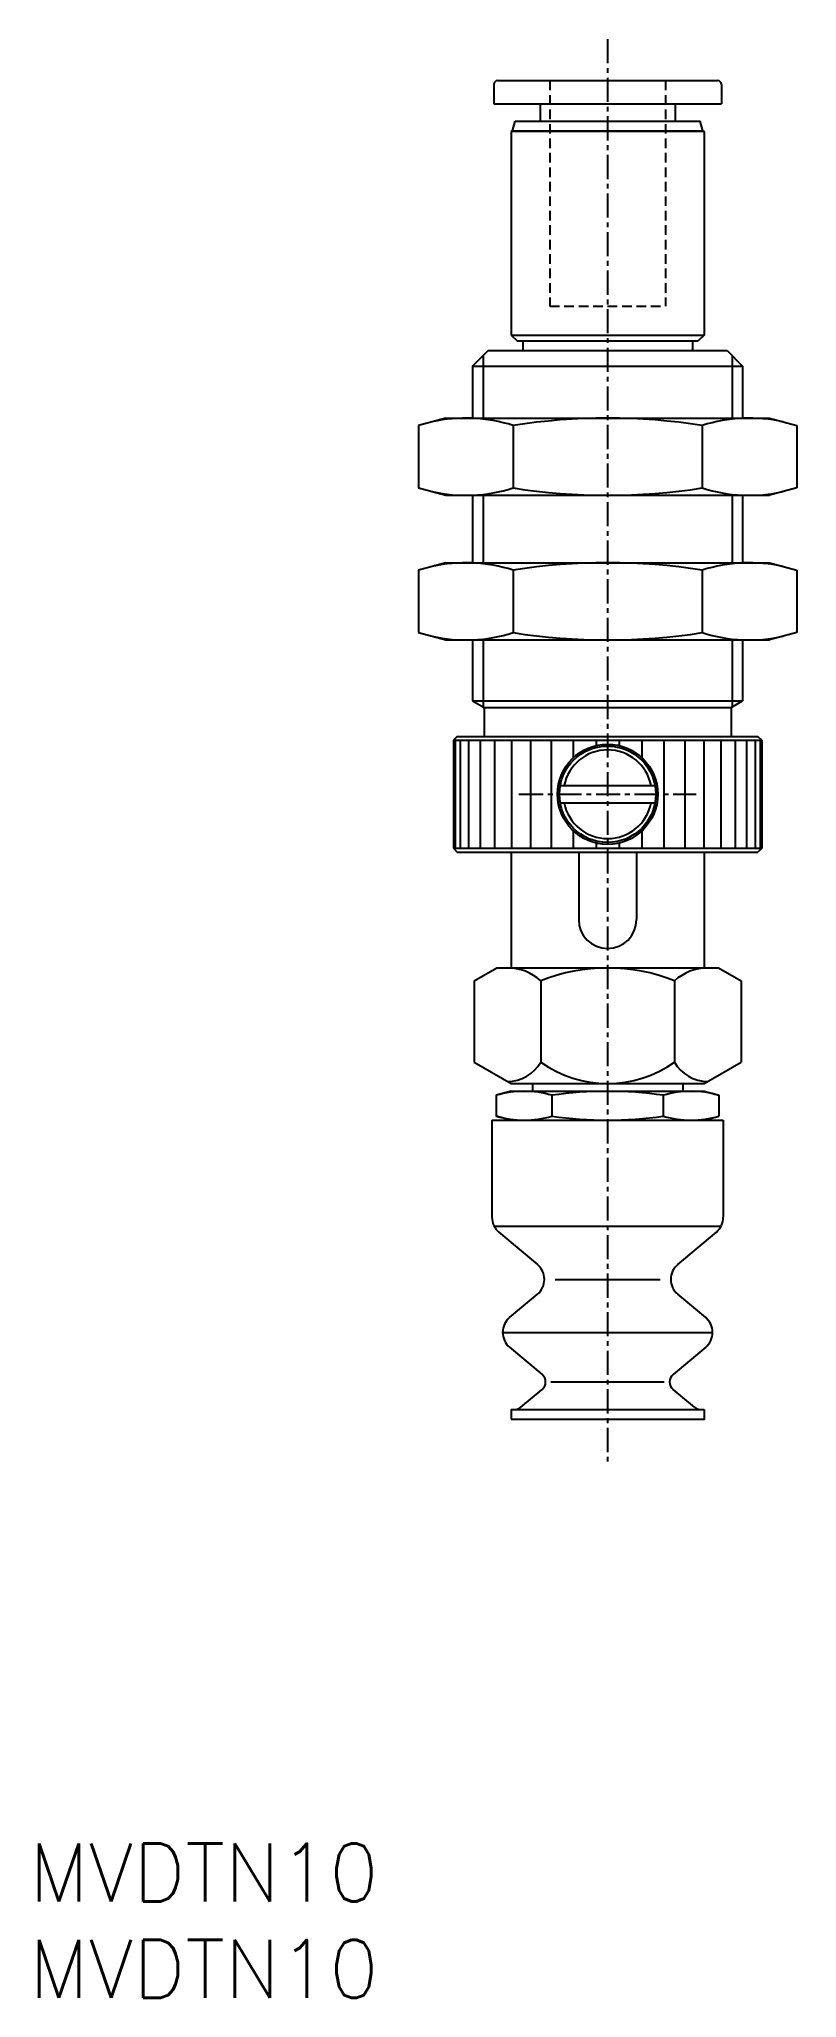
# Model space of a CAD drawing. Extents: x 1 to 40, y 0 to 102.
import ezdxf

# ---------------------------------------------------------------- set-up
doc = ezdxf.new("R2010")
doc.units = 0
doc.linetypes.add('CENTER', pattern=[2, 1.25, -0.25, 0.25, -0.25])
doc.linetypes.add('DASHED', pattern=[0.75, 0.5, -0.25])
doc.layers.get('0').update_dxf_attribs({"linetype": 'CONTINUOUS'})
doc.layers.add('CENTER', color=1, linetype='CENTER')
doc.styles.get("Standard").update_dxf_attribs({"font": 'txt.shx'})

# ---------------------------------------------------------------- blocks, each defined once
blk = doc.blocks.new('*U8')
at = {"color": 7, "linetype": 'CONTINUOUS'}
blk.add_text('MVDTN10', height=3, dxfattribs=at).set_placement((0, 0))
blk = doc.blocks.new('*U9')
at = {"color": 7, "linetype": 'CONTINUOUS'}
blk.add_text('MVDTN10', height=3, dxfattribs=at).set_placement((0, 5))

msp = doc.modelspace()

# ---------------------------------------------------------------- linework, layer by layer
at = {"color": 7, "linetype": 'CONTINUOUS'}
for p, q in [((24.10001, 99.200002), (24.10001, 98.200005)), ((24.30001, 99.400002), (35.70001, 99.400002)), ((35.90001, 99.200002), (35.90001, 98.200005)), ((24.10001, 98.200005), (35.90001, 98.200005)), ((26.5, 98.200005), (26.5, 97.300011)), ((33.5, 98.200005), (33.5, 97.300011)), ((25.06602, 96.799995), (25, 96.761879)), ((25, 96.761879), (25, 86.200005)), ((35, 96.761879), (25, 96.761879)), ((25.06602, 96.800003), (25.2, 97.300003)), ((25.06602, 96.800011), (34.93398, 96.800011)), ((25.2, 97.300011), (34.8, 97.300011)), ((34.93398, 96.799995), (34.80001, 97.299995)), ((34.93396, 96.800011), (35, 96.761879)), ((35, 96.761879), (35, 86.200005)), ((22.99998, 84.600018), (23.79998, 85.400024)), ((23.8, 85.400002), (36.2, 85.400002)), ((24.99998, 86.20002), (25.3, 85.900002)), ((25, 86.200005), (35, 86.200005)), ((25.3, 85.900002), (34.7, 85.900002)), ((25.60001, 85.900002), (25.60001, 85.400002)), ((34.40001, 85.900002), (34.40001, 85.400002)), ((35, 86.199997), (34.7, 85.899994)), ((36.2, 85.399998), (37, 84.600002)), ((23, 84.599998), (23, 81.900002)), ((23, 84.599995), (37, 84.599995)), ((23.5415, 85.141502), (23.5415, 81.900002)), ((36.45851, 85.141502), (36.45851, 81.900002)), ((37, 84.599998), (37, 81.900002)), ((20.18504, 81.520866), (20.18504, 78.279137)), ((21.60001, 81.899994), (20.18505, 81.520855)), ((21.60001, 81.900002), (38.40001, 81.900002)), ((25.09253, 81.520866), (25.09253, 78.279137)), ((34.90749, 81.520866), (34.90749, 78.279137)), ((38.4, 81.900002), (39.81496, 81.520863)), ((39.81496, 81.520866), (39.81496, 78.279137)), ((20.18504, 78.279133), (21.6, 77.899994)), ((39.81496, 78.27914), (38.4, 77.900002)), ((21.60001, 77.900002), (38.40001, 77.900002)), ((23, 77.900002), (23, 74.400002)), ((23.5415, 77.900002), (23.5415, 74.400002)), ((36.45851, 77.900002), (36.45851, 74.400002)), ((37, 77.900002), (37, 74.400002)), ((21.6, 74.39999), (20.18504, 74.020851)), ((21.60001, 74.400002), (38.40001, 74.400002)), ((38.4, 74.400005), (39.81495, 74.02087)), ((20.18504, 74.020866), (20.18504, 70.779137)), ((25.09253, 74.020866), (25.09253, 70.779137)), ((34.90749, 74.020866), (34.90749, 70.779137)), ((39.81496, 74.020866), (39.81496, 70.779137)), ((20.18503, 70.77914), (21.59999, 70.400002)), ((21.60001, 70.400002), (38.40001, 70.400002)), ((23, 70.400002), (23, 67.246414)), ((23.5415, 70.400002), (23.5415, 66.933777)), ((36.45851, 70.400002), (36.45851, 66.933777)), ((37, 70.400002), (37, 67.246414)), ((39.81496, 70.779137), (38.4, 70.399998)), ((22.99999, 67.24641), (23.60001, 66.89999)), ((23, 67.246414), (37, 67.246414)), ((36.4, 66.899986), (37.00001, 67.246399)), ((23.60001, 66.900002), (23.60001, 65.400002)), ((23.60001, 66.900002), (36.40001, 66.900002)), ((36.40001, 66.900002), (36.40001, 65.400002)), ((22.20001, 65.399998), (22, 65.199993)), ((22, 65.200005), (38, 65.200005)), ((22, 65.200005), (22, 59.599997)), ((22.08936, 65.200005), (22.08936, 59.599997)), ((22.2, 65.400002), (37.8, 65.400002)), ((22.35542, 65.200005), (22.35542, 59.599997)), ((22.79225, 65.200005), (22.79225, 59.599997)), ((23.39009, 65.200005), (23.39009, 59.599997)), ((24.13559, 65.200005), (24.13559, 59.599997)), ((25.01208, 65.200005), (25.01208, 59.599997)), ((26, 65.200005), (26, 59.599997)), ((27.07727, 65.200005), (27.07727, 59.599997)), ((28.21983, 65.200005), (28.21983, 64.294998)), ((29.40216, 65.200005), (29.40216, 64.930336)), ((30.59785, 65.200005), (30.59785, 64.930336)), ((31.78017, 65.200005), (31.78017, 64.294998)), ((32.92273, 65.200005), (32.92273, 59.599997)), ((34, 65.200005), (34, 59.599997)), ((34.98793, 65.200005), (34.98793, 59.599997)), ((35.86443, 65.200005), (35.86443, 59.599997)), ((36.60991, 65.200005), (36.60991, 59.599997)), ((37.20775, 65.200005), (37.20775, 59.599997)), ((37.64458, 65.200005), (37.64458, 59.599997)), ((37.8, 65.399998), (38, 65.200001)), ((37.91066, 65.200005), (37.91066, 59.599997)), ((38, 65.200005), (38, 59.599997)), ((27.54083, 62.849998), (32.45917, 62.849998)), ((27.54083, 61.950003), (32.45917, 61.950003)), ((28.21983, 60.505003), (28.21983, 59.599997)), ((31.78017, 60.505003), (31.78017, 59.599997)), ((22, 59.599997), (38, 59.599997)), ((22, 59.599997), (22.2, 59.400002)), ((22.2, 59.4), (37.8, 59.4)), ((25, 59.4), (25, 53.4)), ((28.5, 59.4), (28.5, 55.9)), ((29.40216, 59.869665), (29.40216, 59.599997)), ((30.59785, 59.869665), (30.59785, 59.599997)), ((31.5, 59.4), (31.5, 55.9)), ((35, 59.4), (35, 53.4)), ((38, 59.599997), (37.8, 59.39999)), ((23.0718, 52.719759), (24.25, 53.399996)), ((24.25, 53.4), (35.75, 53.4)), ((35.75, 53.399998), (36.92821, 52.719761)), ((23.07179, 52.719763), (23.07179, 48.51325)), ((26.5359, 52.719763), (26.5359, 48.51325)), ((33.4641, 52.719763), (33.4641, 48.51325)), ((36.92821, 52.719763), (36.92821, 48.51325)), ((23.0718, 48.513248), (25.00001, 47.399998)), ((35, 47.399998), (36.9282, 48.513248)), ((24.22649, 46.79274), (24.22649, 45.70726)), ((24.99999, 46.999998), (24.2265, 46.792742)), ((25, 47), (35, 47)), ((25.00001, 47.4), (34.99999, 47.400003)), ((26.10001, 47.4), (26.10001, 47)), ((27.11325, 46.79274), (27.11325, 45.70726)), ((32.88675, 46.79274), (32.88675, 45.70726)), ((33.89999, 47.4), (33.89999, 47)), ((34.99998, 47), (35.77347, 46.792744)), ((35.7735, 46.79274), (35.7735, 45.70726)), ((24.99998, 45.5), (24.22648, 45.707257)), ((34.99999, 45.499998), (35.77349, 45.707255)), ((24, 45.5), (36, 45.5)), ((24, 45.5), (24, 40.466309)), ((36, 45.5), (36, 40.466309)), ((24.11538, 40), (35.88462, 40)), ((24.35721, 39.700261), (26.36438, 38.016043)), ((33.63561, 38.016051), (35.64279, 39.70027)), ((27.27732, 37.25), (32.72268, 37.25)), ((24.91293, 35.266047), (26.36438, 36.48396)), ((35.08706, 35.266041), (33.63561, 36.483952)), ((24.55573, 34.5), (35.44427, 34.5)), ((24.91294, 33.733957), (26.6058, 32.313473)), ((35.08706, 33.733959), (33.3942, 32.313478)), ((25.49693, 30.61698), (26.6058, 31.547431)), ((27.06227, 31.93045), (32.93773, 31.93045)), ((34.50307, 30.616977), (33.3942, 31.547428)), ((25, 30.5), (35, 30.5)), ((25, 30.5), (25, 30)), ((35, 30.5), (35, 30)), ((25, 30), (35, 30))]:
    msp.add_line(p, q, dxfattribs=at)
at = {"color": 3, "linetype": 'DASHED'}
for p, q in [((27, 99.400002), (27, 87.700005)), ((33, 99.400002), (33, 87.700005)), ((27, 87.700005), (33, 87.700005))]:
    msp.add_line(p, q, dxfattribs=at)
at = {"color": 7, "linetype": 'CONTINUOUS'}
for radius in [2.6, 2.5]:
    msp.add_circle((30, 62.400002), radius, dxfattribs=at)
for centre, radius, start, end in [((24.30001, 99.200002), 0.2, 90, 180), ((35.70001, 99.200002), 0.2, 0, 90), ((22.63879, 73.770233), 8.129772, 72.432975, 102.43233), ((30, 49.949614), 31.950384, 81.164565, 98.835426), ((37.36122, 73.770233), 8.129772, 77.567111, 107.56703), ((22.63879, 86.029778), 8.129772, 257.56714, 287.56703), ((30, 109.8504), 31.950384, 261.16457, 278.83543), ((37.36122, 86.029778), 8.129772, 252.43297, 282.43221), ((22.63879, 66.270233), 8.129772, 72.432975, 102.43233), ((30, 42.449614), 31.950384, 81.164565, 98.835426), ((37.36122, 66.270233), 8.129772, 77.567111, 107.56703), ((22.63879, 78.529778), 8.129772, 257.56714, 287.56703), ((30, 102.3504), 31.950384, 261.16457, 278.83543), ((37.36122, 78.529778), 8.129772, 252.43297, 282.43221), ((30, 62.400002), 2.3, 11.282843, 168.71716), ((30, 62.400002), 2.3, 191.28284, 348.71716), ((30, 55.9), 1.5, 180, 0), ((24.80385, 50.854765), 2.545235, 47.116718, 90), ((30, 44.239416), 9.160586, 67.780688, 112.21931), ((35.19615, 50.854765), 2.545235, 90, 132.88328), ((24.80385, 49.51325), 2, 270, 330), ((30, 53.346258), 5.946256, 234.3686, 305.6314), ((35.19615, 49.51325), 2, 210, 270), ((25.66986, 41.870453), 5.12955, 73.657133, 106.34286), ((30, 26.792747), 20.207254, 81.786796, 98.21321), ((34.33012, 41.870453), 5.12955, 73.657133, 106.34286), ((25.66986, 50.629555), 5.12955, 253.65714, 286.34287), ((30, 65.707256), 20.207254, 261.78679, 278.2132), ((34.33012, 50.629555), 5.12955, 253.65714, 286.34287), ((25, 40.466309), 1, 180, 230.00001), ((35, 40.466309), 1, 309.99999, 0), ((25.7216, 37.25), 1, 310, 50.000003), ((34.2784, 37.25), 1, 130, 230.00001), ((25.55573, 34.5), 1, 129.99999, 230.00001), ((34.44427, 34.5), 1, 310, 50.000013), ((26.28441, 31.93045), 0.5, 310, 50.000013), ((33.71559, 31.93045), 0.5, 129.99999, 230.00001), ((25.17554, 31), 0.5, 270, 310.00001), ((34.82446, 31), 0.5, 229.99998, 270)]:
    msp.add_arc(centre, radius, start, end, dxfattribs=at)
msp.add_point((35, 30), dxfattribs=at)
at = {"layer": 'CENTER', "color": 1, "linetype": 'CENTER'}
for p, q in [((30, 101.54822), (30, 27.80326)), ((25.40001, 62.400002), (34.60001, 62.400002))]:
    msp.add_line(p, q, dxfattribs=at)

# ---------------------------------------------------------------- block references
at = {"color": 7, "linetype": 'CONTINUOUS'}
for name in ['*U9', '*U8']:
    msp.add_blockref(name, (0, 0), dxfattribs=at)

doc.saveas('drawing.dxf')
